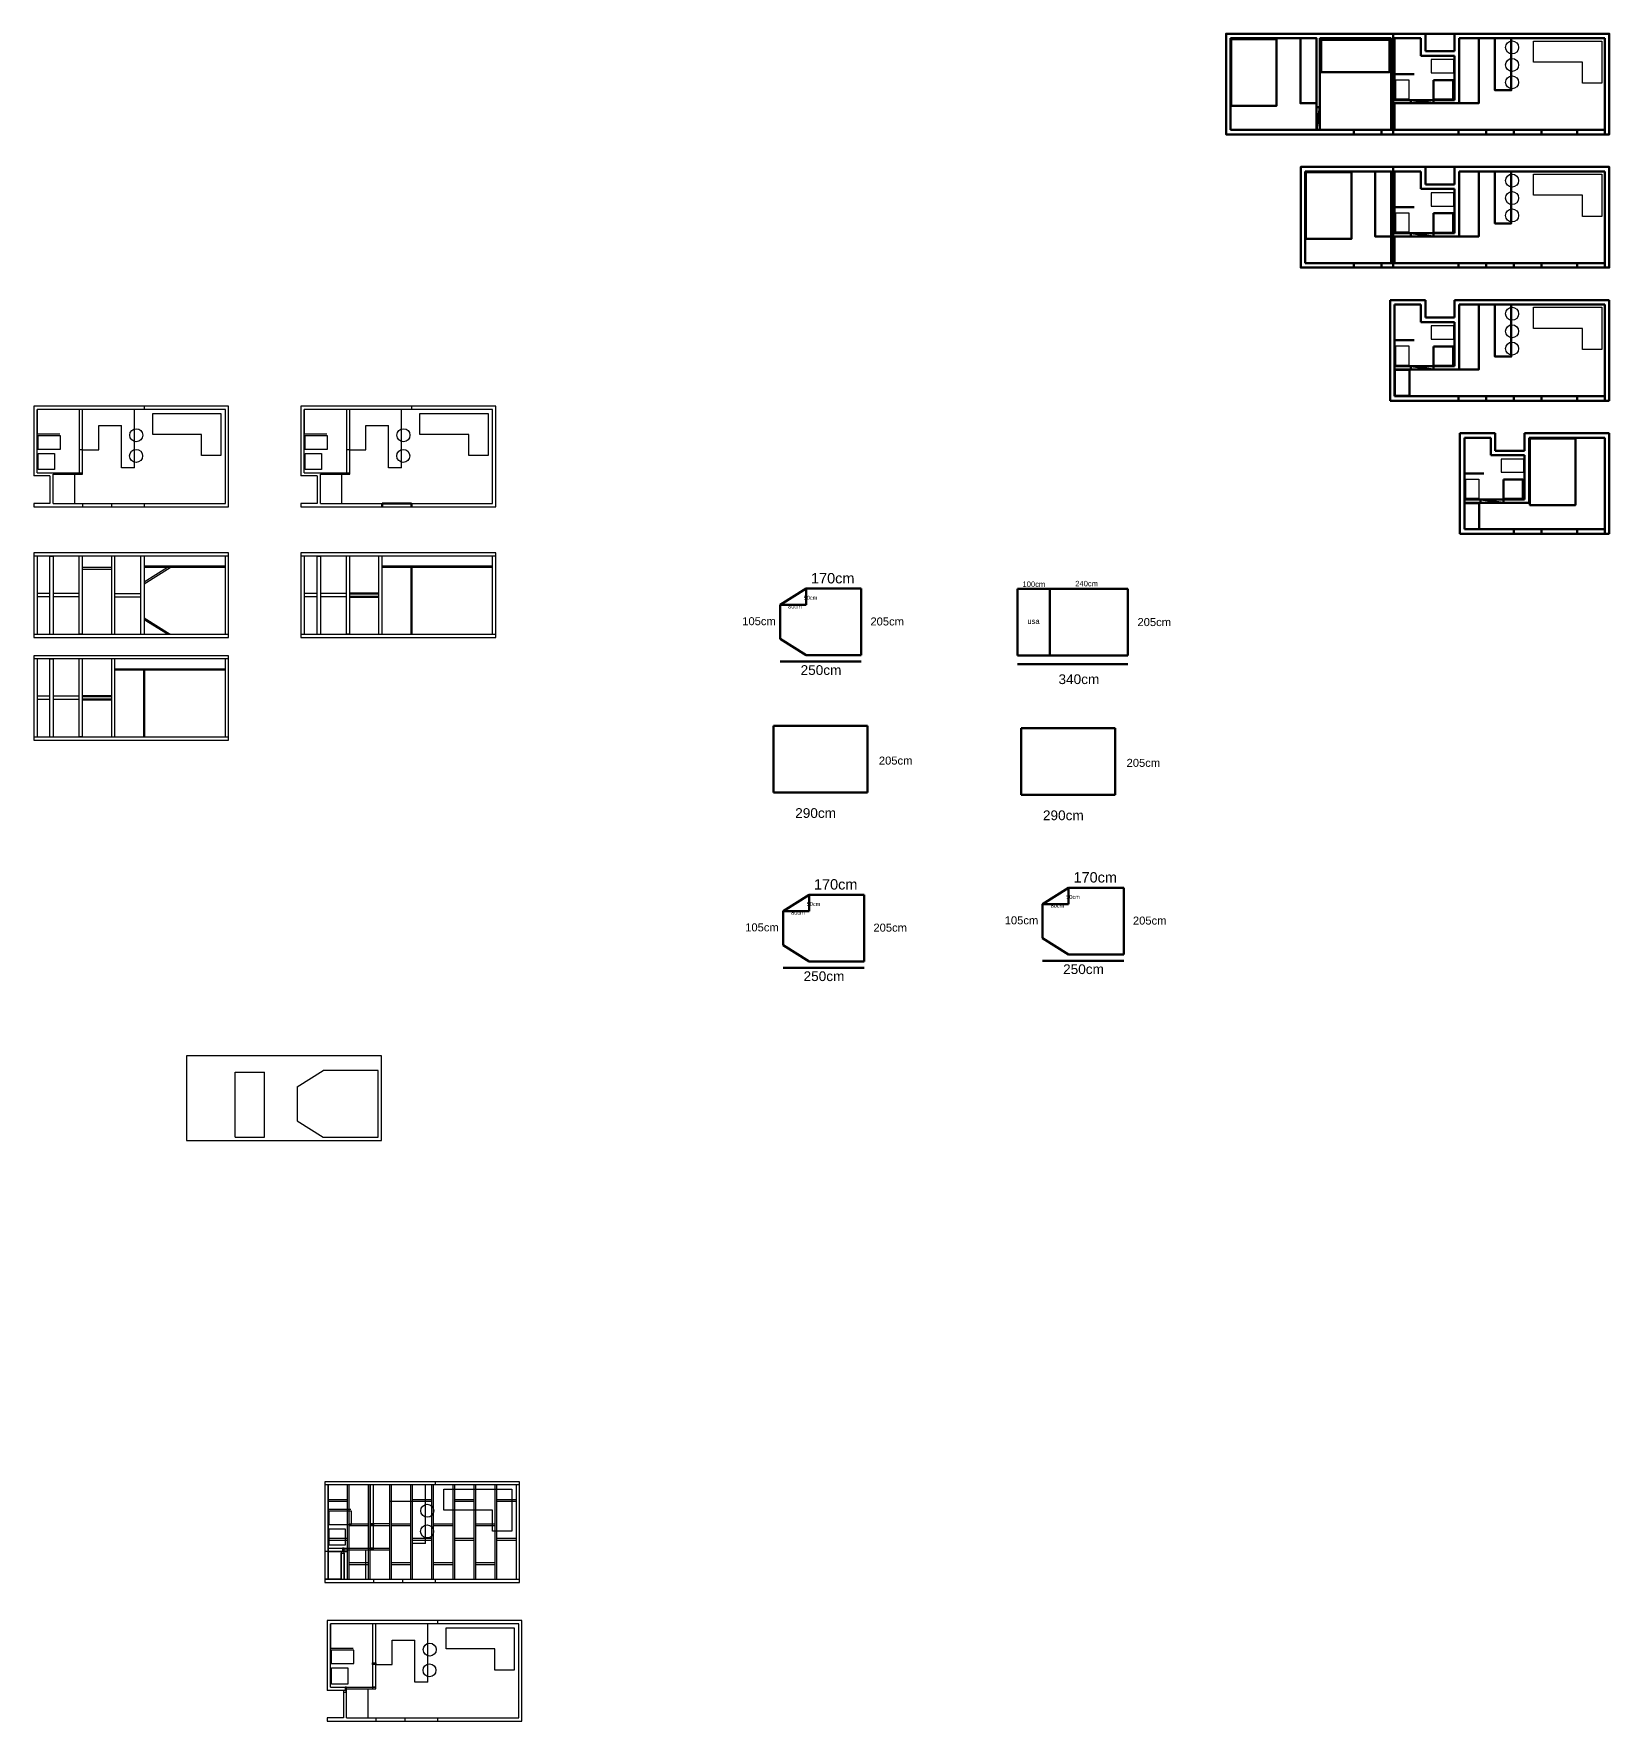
# Model space of a CAD drawing. Header units: millimetres. Extents: x -1275 to 19799, y 286 to 5483.
# Drawn here: x 4396 to 9247, y 286 to 5483 of the extents above; entities that cross this region are included whole.
import ezdxf

# ---------------------------------------------------------------- set-up
doc = ezdxf.new("R2010")
doc.units = ezdxf.units.MM
doc.layers.get('0').update_dxf_attribs({"true_color": 0xc2ced6})
doc.styles.get("Standard").update_dxf_attribs({"font": 'arial.ttf'})

msp = doc.modelspace()

# ---------------------------------------------------------------- linework, layer by layer
at = {"linetype": 'Continuous', "lineweight": 211}
for p, q in [((8067.1, 5482.7), (8297.1, 5482.7)), ((8067.1, 5482.7), (8067.1, 5172.7)), ((8346.1, 5468.7), (8081.1, 5468.7)), ((8081.1, 5468.7), (8081.1, 5186.7)), ((8297.1, 5482.7), (8681.1, 5482.7)), ((8346.1, 5468.7), (8346.1, 5256.7)), ((8356.1, 5468.7), (8576.1, 5468.7)), ((8356.1, 5468.7), (8356.1, 5256.7)), ((8576.1, 5268.7), (8576.1, 5468.7)), ((8576.1, 5268.7), (8576.1, 5468.7)), ((8586.1, 5468.7), (8667.1, 5468.7)), ((8586.1, 5468.7), (8586.1, 5278.7)), ((8586.1, 5468.7), (8586.1, 5358.7)), ((8667.1, 5468.7), (8667.1, 5414.7)), ((8681.1, 5482.7), (8681.1, 5428.7)), ((8771.1, 5428.7), (8771.1, 5482.7)), ((8771.1, 5482.7), (9247.1, 5482.7)), ((8785.1, 5268.7), (8785.1, 5468.7)), ((8785.1, 5468.7), (9233.1, 5468.7)), ((9233.1, 5468.7), (9233.1, 5186.7)), ((9247.1, 5482.7), (9247.1, 5172.7)), ((8667.1, 5414.7), (8771.1, 5414.7)), ((8681.1, 5428.7), (8771.1, 5428.7)), ((8771.1, 5278.7), (8771.1, 5414.7)), ((8586.1, 5358.7), (8646.1, 5358.7)), ((8356.1, 5256.7), (8346.1, 5256.7)), ((8346.1, 5256.7), (8346.1, 5186.7)), ((8356.1, 5256.7), (8346.1, 5186.7)), ((8356.1, 5256.7), (8356.1, 5186.7)), ((8576.1, 5268.7), (8785.1, 5268.7)), ((8576.1, 5268.7), (8576.1, 5186.7)), ((8576.1, 5268.7), (8586.1, 5268.7)), ((8586.1, 5268.7), (8576.1, 5186.7)), ((8586.1, 5278.7), (8771.1, 5278.7)), ((8586.1, 5268.7), (8586.1, 5186.7)), ((8636.1, 5278.7), (8636.1, 5268.7)), ((8636.1, 5278.7), (8706.1, 5268.7)), ((8706.1, 5268.7), (8706.1, 5278.7)), ((8067.1, 5172.7), (9247.1, 5172.7)), ((8081.1, 5186.7), (9233.1, 5186.7)), ((8461.1, 5186.7), (8461.1, 5172.7)), ((8546.1, 5186.7), (8546.1, 5172.7)), ((8868.1, 5186.7), (8783.1, 5186.7)), ((8783.1, 5186.7), (8783.1, 5172.7)), ((8953.1, 5186.7), (8868.1, 5186.7)), ((8868.1, 5186.7), (8868.1, 5172.7)), ((9038.1, 5186.7), (8953.1, 5186.7)), ((8953.1, 5186.7), (8953.1, 5172.7)), ((9148.1, 5186.7), (9038.1, 5186.7)), ((9038.1, 5186.7), (9038.1, 5172.7)), ((9233.1, 5186.7), (9148.1, 5186.7)), ((9148.1, 5186.7), (9148.1, 5172.7)), ((9233.1, 5186.7), (9233.1, 5172.7)), ((8297.1, 5072.7), (8297.1, 4762.7)), ((8297.1, 5072.7), (8681.1, 5072.7)), ((8311.1, 5058.7), (8311.1, 4776.7)), ((8311.1, 5058.7), (8576.1, 5058.7)), ((8576.1, 4858.7), (8576.1, 5058.7)), ((8576.1, 4858.7), (8576.1, 5058.7)), ((8586.1, 5058.7), (8667.1, 5058.7)), ((8586.1, 5058.7), (8586.1, 4868.7)), ((8586.1, 5058.7), (8586.1, 4948.7)), ((8667.1, 5058.7), (8667.1, 5004.7)), ((8681.1, 5072.7), (8681.1, 5018.7)), ((8771.1, 5018.7), (8771.1, 5072.7)), ((8771.1, 5072.7), (9247.1, 5072.7)), ((8785.1, 4858.7), (8785.1, 5058.7)), ((8785.1, 5058.7), (9233.1, 5058.7)), ((9233.1, 5058.7), (9233.1, 4776.7)), ((9247.1, 5072.7), (9247.1, 4762.7)), ((8667.1, 5004.7), (8771.1, 5004.7)), ((8681.1, 5018.7), (8771.1, 5018.7)), ((8771.1, 4868.7), (8771.1, 5004.7)), ((8586.1, 4948.7), (8646.1, 4948.7)), ((8576.1, 4858.7), (8785.1, 4858.7)), ((8576.1, 4858.7), (8576.1, 4776.7)), ((8576.1, 4858.7), (8586.1, 4858.7)), ((8586.1, 4858.7), (8576.1, 4776.7)), ((8586.1, 4868.7), (8771.1, 4868.7)), ((8586.1, 4858.7), (8586.1, 4776.7)), ((8636.1, 4858.7), (8636.1, 4868.7)), ((8636.1, 4868.7), (8706.1, 4858.7)), ((8706.1, 4868.7), (8706.1, 4858.7)), ((8297.1, 4762.7), (9247.1, 4762.7)), ((8311.1, 4776.7), (9233.1, 4776.7)), ((8461.1, 4776.7), (8461.1, 4762.7)), ((8546.1, 4776.7), (8546.1, 4762.7)), ((8868.1, 4776.7), (8783.1, 4776.7)), ((8783.1, 4776.7), (8783.1, 4762.7)), ((8953.1, 4776.7), (8868.1, 4776.7)), ((8868.1, 4776.7), (8868.1, 4762.7)), ((9038.1, 4776.7), (8953.1, 4776.7)), ((8953.1, 4776.7), (8953.1, 4762.7)), ((9148.1, 4776.7), (9038.1, 4776.7)), ((9038.1, 4776.7), (9038.1, 4762.7)), ((9233.1, 4776.7), (9148.1, 4776.7)), ((9148.1, 4776.7), (9148.1, 4762.7)), ((9233.1, 4776.7), (9233.1, 4762.7)), ((8681.1, 4662.7), (8572.1, 4662.7)), ((8572.1, 4662.7), (8572.1, 4352.7)), ((8586.1, 4648.7), (8667.1, 4648.7)), ((8586.1, 4648.7), (8586.1, 4366.7)), ((8586.1, 4648.7), (8586.1, 4538.7)), ((8667.1, 4648.7), (8667.1, 4594.7)), ((8681.1, 4662.7), (8681.1, 4608.7)), ((8771.1, 4608.7), (8771.1, 4662.7)), ((8771.1, 4662.7), (9247.1, 4662.7)), ((8785.1, 4448.7), (8785.1, 4648.7)), ((8785.1, 4648.7), (9233.1, 4648.7)), ((9233.1, 4648.7), (9233.1, 4366.7)), ((9247.1, 4662.7), (9247.1, 4352.7)), ((8667.1, 4594.7), (8771.1, 4594.7)), ((8681.1, 4608.7), (8771.1, 4608.7)), ((8771.1, 4458.7), (8771.1, 4594.7)), ((8586.1, 4538.7), (8646.1, 4538.7)), ((8586.1, 4458.7), (8771.1, 4458.7)), ((8586.1, 4448.7), (8785.1, 4448.7)), ((8636.1, 4448.7), (8636.1, 4458.7)), ((8636.1, 4458.7), (8706.1, 4448.7)), ((8701.1, 4448.7), (8706.1, 4448.7)), ((8706.1, 4448.7), (8706.1, 4458.7)), ((8586.1, 4366.7), (9233.1, 4366.7)), ((8868.1, 4366.7), (8783.1, 4366.7)), ((8783.1, 4366.7), (8783.1, 4352.7)), ((8953.1, 4366.7), (8868.1, 4366.7)), ((8868.1, 4366.7), (8868.1, 4352.7)), ((9038.1, 4366.7), (8953.1, 4366.7)), ((8953.1, 4366.7), (8953.1, 4352.7)), ((9148.1, 4366.7), (9038.1, 4366.7)), ((9038.1, 4366.7), (9038.1, 4352.7)), ((9233.1, 4366.7), (9148.1, 4366.7)), ((9148.1, 4366.7), (9148.1, 4352.7)), ((9233.1, 4366.7), (9233.1, 4352.7)), ((8572.1, 4352.7), (9247.1, 4352.7)), ((8896.1, 4252.7), (8787.1, 4252.7)), ((8787.1, 4252.7), (8787.1, 3942.7)), ((8801.1, 4238.7), (8882.1, 4238.7)), ((8801.1, 4238.7), (8801.1, 3956.7)), ((8801.1, 4238.7), (8801.1, 4128.7)), ((8882.1, 4238.7), (8882.1, 4184.7)), ((8896.1, 4252.7), (8896.1, 4198.7)), ((8986.1, 4198.7), (8986.1, 4252.7)), ((8986.1, 4252.7), (9247.1, 4252.7)), ((9000.1, 4038.7), (9000.1, 4238.7)), ((9000.1, 4238.7), (9233.1, 4238.7)), ((9000.1, 4238.7), (9233.1, 4238.7)), ((9233.1, 4238.7), (9233.1, 3956.7)), ((9247.1, 4252.7), (9247.1, 3942.7)), ((8882.1, 4184.7), (8986.1, 4184.7)), ((8896.1, 4198.7), (8986.1, 4198.7)), ((8986.1, 4048.7), (8986.1, 4184.7)), ((8801.1, 4128.7), (8861.1, 4128.7)), ((5468.6, 4036.1), (5468.6, 4026.1)), ((5468.6, 4036.1), (5558.6, 4036.1)), ((5558.6, 4036.1), (5558.6, 4026.1)), ((8801.1, 4048.7), (8986.1, 4048.7)), ((8801.1, 4038.7), (9000.1, 4038.7)), ((8851.1, 4038.7), (8851.1, 4048.7)), ((8851.1, 4048.7), (8921.1, 4038.7)), ((8916.1, 4038.7), (8921.1, 4038.7)), ((8921.1, 4038.7), (8921.1, 4048.7)), ((8801.1, 3956.7), (9233.1, 3956.7)), ((9038.1, 3956.7), (8953.1, 3956.7)), ((8953.1, 3956.7), (8953.1, 3942.7)), ((9148.1, 3956.7), (9038.1, 3956.7)), ((9038.1, 3956.7), (9038.1, 3942.7)), ((9233.1, 3956.7), (9148.1, 3956.7)), ((9148.1, 3956.7), (9148.1, 3942.7)), ((9233.1, 3956.7), (9233.1, 3942.7)), ((8787.1, 3942.7), (9247.1, 3942.7)), ((5558.6, 3839), (5558.6, 3634)), ((5368.6, 3759), (5458.6, 3759)), ((5368.6, 3749), (5458.6, 3749)), ((6693.9, 3724), (6773.9, 3774)), ((6773.9, 3774), (6943.9, 3774)), ((6943.9, 3774), (6943.9, 3569)), ((7424.7, 3568.6), (7424.7, 3773.6)), ((7424.7, 3773.6), (7764.7, 3773.6)), ((7524.7, 3773.6), (7524.7, 3568.6)), ((7764.7, 3773.6), (7764.7, 3568.6)), ((6693.9, 3724), (6693.9, 3619)), ((6693.9, 3619), (6773.9, 3569)), ((6773.9, 3569), (6943.9, 3569)), ((7764.7, 3568.6), (7424.7, 3568.6)), ((4735.8, 3522.6), (4735.8, 3317.6)), ((4545.8, 3442.6), (4635.8, 3442.6)), ((4545.8, 3432.6), (4635.8, 3432.6)), ((6673.3, 3351.5), (6963.3, 3351.5)), ((6673.3, 3146.5), (6673.3, 3351.5)), ((6963.3, 3351.5), (6963.3, 3146.5)), ((7436, 3344.6), (7726, 3344.6)), ((7436, 3139.6), (7436, 3344.6)), ((7726, 3344.6), (7726, 3139.6)), ((6963.3, 3146.5), (6673.3, 3146.5)), ((7726, 3139.6), (7436, 3139.6)), ((6703.1, 2781.3), (6783.1, 2831.3)), ((6783.1, 2831.3), (6953.1, 2831.3)), ((6953.1, 2831.3), (6953.1, 2626.3)), ((7502.2, 2802.9), (7582.2, 2852.9)), ((7582.2, 2852.9), (7752.2, 2852.9)), ((7752.2, 2852.9), (7752.2, 2647.9)), ((6703.1, 2781.3), (6703.1, 2676.3)), ((7502.2, 2802.9), (7502.2, 2697.9)), ((6703.1, 2676.3), (6783.1, 2626.3)), ((7502.2, 2697.9), (7582.2, 2647.9)), ((6783.1, 2626.3), (6953.1, 2626.3)), ((7582.2, 2647.9), (7752.2, 2647.9))]:
    msp.add_line(p, q, dxfattribs=at)
for p, q in [((9014.3, 5460.3), (9224.3, 5460.3)), ((9014.3, 5395.3), (9014.3, 5460.3)), ((9224.3, 5460.3), (9224.3, 5330.3)), ((9164.3, 5395.3), (9014.3, 5395.3)), ((9164.3, 5330.3), (9164.3, 5395.3)), ((9224.3, 5330.3), (9164.3, 5330.3)), ((9014.3, 5050.3), (9224.3, 5050.3)), ((9014.3, 4985.3), (9014.3, 5050.3)), ((9224.3, 5050.3), (9224.3, 4920.3)), ((9164.3, 4985.3), (9014.3, 4985.3)), ((9164.3, 4920.3), (9164.3, 4985.3)), ((9224.3, 4920.3), (9164.3, 4920.3)), ((9014.3, 4640.3), (9224.3, 4640.3)), ((9014.3, 4575.3), (9014.3, 4640.3)), ((9224.3, 4640.3), (9224.3, 4510.3)), ((9164.3, 4575.3), (9014.3, 4575.3)), ((9164.3, 4510.3), (9164.3, 4575.3)), ((9224.3, 4510.3), (9164.3, 4510.3)), ((4995.8, 4336.1), (4395.8, 4336.1)), ((4395.8, 4336.1), (4395.8, 4121.1)), ((4985.8, 4326.1), (4405.8, 4326.1)), ((4405.8, 4131.1), (4405.8, 4326.1)), ((4405.8, 4326.1), (4405.8, 4251.1)), ((4535.8, 4326.1), (4535.8, 4131.1)), ((4545.8, 4126.1), (4545.8, 4326.1)), ((4705.8, 4146.1), (4705.8, 4326.1)), ((4735.8, 4336.1), (4735.8, 4326.1)), ((4762.2, 4313.6), (4972.2, 4313.6)), ((4762.2, 4248.6), (4762.2, 4313.6)), ((4972.2, 4313.6), (4972.2, 4183.6)), ((4985.8, 4036.1), (4985.8, 4326.1)), ((4995.8, 4026.1), (4995.8, 4336.1)), ((5818.6, 4336.1), (5218.6, 4336.1)), ((5218.6, 4336.1), (5218.6, 4121.1)), ((5808.6, 4326.1), (5228.6, 4326.1)), ((5228.6, 4131.1), (5228.6, 4326.1)), ((5228.6, 4326.1), (5228.6, 4251.1)), ((5358.6, 4326.1), (5358.6, 4131.1)), ((5368.6, 4126.1), (5368.6, 4326.1)), ((5528.6, 4146.1), (5528.6, 4326.1)), ((5558.6, 4336.1), (5558.6, 4326.1)), ((5585, 4313.6), (5795, 4313.6)), ((5585, 4248.6), (5585, 4313.6)), ((5795, 4313.6), (5795, 4183.6)), ((5808.6, 4036.1), (5808.6, 4326.1)), ((5818.6, 4026.1), (5818.6, 4336.1)), ((4595.8, 4201.1), (4595.8, 4276.1)), ((4595.8, 4276.1), (4665.8, 4276.1)), ((4665.8, 4146.1), (4665.8, 4276.1)), ((5418.6, 4201.1), (5418.6, 4276.1)), ((5418.6, 4276.1), (5488.6, 4276.1)), ((5488.6, 4146.1), (5488.6, 4276.1)), ((4405.8, 4251.1), (4475.8, 4251.1)), ((4912.2, 4248.6), (4762.2, 4248.6)), ((4912.2, 4183.6), (4912.2, 4248.6)), ((5228.6, 4251.1), (5298.6, 4251.1)), ((5735, 4248.6), (5585, 4248.6)), ((5735, 4183.6), (5735, 4248.6)), ((4545.8, 4201.1), (4535.8, 4201.1)), ((4545.8, 4201.1), (4595.8, 4201.1)), ((4972.2, 4183.6), (4912.2, 4183.6)), ((5368.6, 4201.1), (5358.6, 4201.1)), ((5368.6, 4201.1), (5418.6, 4201.1)), ((5795, 4183.6), (5735, 4183.6)), ((4445.8, 4121.1), (4395.8, 4121.1)), ((4405.8, 4131.1), (4535.8, 4131.1)), ((4445.8, 4121.1), (4445.8, 4036.1)), ((4455.8, 4036.1), (4455.8, 4126.1)), ((4455.8, 4126.1), (4545.8, 4126.1)), ((4520.8, 4126.1), (4520.8, 4036.1)), ((4535.8, 4131.1), (4545.8, 4131.1)), ((4705.8, 4146.1), (4665.8, 4146.1)), ((5268.6, 4121.1), (5218.6, 4121.1)), ((5228.6, 4131.1), (5358.6, 4131.1)), ((5268.6, 4121.1), (5268.6, 4036.1)), ((5278.6, 4036.1), (5278.6, 4126.1)), ((5278.6, 4126.1), (5368.6, 4126.1)), ((5343.6, 4126.1), (5343.6, 4036.1)), ((5358.6, 4131.1), (5368.6, 4131.1)), ((5528.6, 4146.1), (5488.6, 4146.1)), ((4445.8, 4036.1), (4395.8, 4036.1)), ((4395.8, 4036.1), (4395.8, 4026.1)), ((4395.8, 4026.1), (4995.8, 4026.1)), ((4455.8, 4036.1), (4985.8, 4036.1)), ((4545.8, 4036.1), (4545.8, 4026.1)), ((4545.8, 4026.1), (4635.8, 4026.1)), ((4635.8, 4026.1), (4635.8, 4036.1)), ((4735.8, 4036.1), (4735.8, 4026.1)), ((5268.6, 4036.1), (5218.6, 4036.1)), ((5218.6, 4036.1), (5218.6, 4026.1)), ((5218.6, 4026.1), (5818.6, 4026.1)), ((5278.6, 4036.1), (5808.6, 4036.1)), ((4995.8, 3884), (4395.8, 3884)), ((4395.8, 3884), (4395.8, 3624)), ((4995.8, 3874), (4395.8, 3874)), ((4405.8, 3874), (4405.8, 3634)), ((4445.8, 3634), (4445.8, 3874)), ((4445.8, 3874), (4455.8, 3874)), ((4455.8, 3874), (4455.8, 3634)), ((4535.8, 3634), (4535.8, 3874)), ((4545.8, 3634), (4545.8, 3874)), ((4635.8, 3634), (4635.8, 3874)), ((4645.8, 3634), (4645.8, 3874)), ((4725.8, 3634), (4725.8, 3874)), ((4735.8, 3874), (4735.8, 3634)), ((4985.8, 3634), (4985.8, 3874)), ((4995.8, 3624), (4995.8, 3884)), ((5818.6, 3884), (5218.6, 3884)), ((5218.6, 3884), (5218.6, 3624)), ((5818.6, 3874), (5218.6, 3874)), ((5228.6, 3874), (5228.6, 3634)), ((5268.6, 3634), (5268.6, 3874)), ((5268.6, 3874), (5278.6, 3874)), ((5278.6, 3874), (5278.6, 3634)), ((5358.6, 3634), (5358.6, 3874)), ((5368.6, 3634), (5368.6, 3874)), ((5458.6, 3634), (5458.6, 3874)), ((5468.6, 3634), (5468.6, 3874)), ((5808.6, 3634), (5808.6, 3874)), ((5818.6, 3624), (5818.6, 3884)), ((4635.8, 3839), (4545.8, 3839)), ((4545.8, 3834), (4635.8, 3834)), ((4635.8, 3834), (4635.8, 3839)), ((4735.8, 3844), (4985.8, 3844)), ((4985.8, 3839), (4735.8, 3839)), ((4735.8, 3789), (4815.8, 3839)), ((4807.8, 3839), (4735.8, 3794.3)), ((5468.6, 3844), (5808.6, 3844)), ((5808.6, 3839), (5468.6, 3839)), ((4445.8, 3759), (4405.8, 3759)), ((4445.8, 3749), (4405.8, 3749)), ((4535.8, 3759), (4455.8, 3759)), ((4535.8, 3749), (4455.8, 3749)), ((4645.8, 3759), (4725.8, 3759)), ((4645.8, 3749), (4725.8, 3749)), ((5268.6, 3759), (5228.6, 3759)), ((5268.6, 3749), (5228.6, 3749)), ((5358.6, 3759), (5278.6, 3759)), ((5358.6, 3749), (5278.6, 3749)), ((4735.8, 3684), (4815.8, 3634)), ((4807.8, 3634), (4735.8, 3678.3)), ((4395.8, 3634), (4995.8, 3634)), ((4395.8, 3634), (4545.8, 3634)), ((4395.8, 3624), (4995.8, 3624)), ((4405.8, 3634), (4465.8, 3634)), ((4545.8, 3634), (4535.8, 3634)), ((4545.8, 3634), (4635.8, 3634)), ((4635.8, 3634), (4645.8, 3634)), ((4815.8, 3634), (4807.8, 3634)), ((5218.6, 3634), (5818.6, 3634)), ((5218.6, 3634), (5368.6, 3634)), ((5218.6, 3624), (5818.6, 3624)), ((5228.6, 3634), (5288.6, 3634)), ((5368.6, 3634), (5358.6, 3634)), ((5368.6, 3634), (5458.6, 3634)), ((5458.6, 3634), (5468.6, 3634)), ((4995.8, 3567.6), (4395.8, 3567.6)), ((4395.8, 3567.6), (4395.8, 3307.6)), ((4995.8, 3557.6), (4395.8, 3557.6)), ((4405.8, 3557.6), (4405.8, 3317.6)), ((4445.8, 3317.6), (4445.8, 3557.6)), ((4445.8, 3557.6), (4455.8, 3557.6)), ((4455.8, 3557.6), (4455.8, 3317.6)), ((4535.8, 3317.6), (4535.8, 3557.6)), ((4545.8, 3317.6), (4545.8, 3557.6)), ((4635.8, 3317.6), (4635.8, 3557.6)), ((4645.8, 3317.6), (4645.8, 3557.6)), ((4985.8, 3317.6), (4985.8, 3557.6)), ((4995.8, 3307.6), (4995.8, 3567.6)), ((4645.8, 3527.6), (4985.8, 3527.6)), ((4985.8, 3522.6), (4645.8, 3522.6)), ((4445.8, 3442.6), (4405.8, 3442.6)), ((4445.8, 3432.6), (4405.8, 3432.6)), ((4535.8, 3442.6), (4455.8, 3442.6)), ((4535.8, 3432.6), (4455.8, 3432.6)), ((4395.8, 3317.6), (4995.8, 3317.6)), ((4395.8, 3317.6), (4545.8, 3317.6)), ((4395.8, 3307.6), (4995.8, 3307.6)), ((4405.8, 3317.6), (4465.8, 3317.6)), ((4545.8, 3317.6), (4535.8, 3317.6)), ((4545.8, 3317.6), (4635.8, 3317.6)), ((4635.8, 3317.6), (4645.8, 3317.6)), ((5466.5, 2335), (4866.5, 2335)), ((4866.5, 2335), (4866.5, 2075)), ((5206.5, 2240), (5286.5, 2290)), ((5456.5, 2290), (5286.5, 2290)), ((5456.5, 2085), (5456.5, 2290)), ((5466.5, 2075), (5466.5, 2335)), ((5016.5, 2085), (5016.5, 2285)), ((5016.5, 2285), (5106.5, 2285)), ((5106.5, 2085), (5106.5, 2285)), ((5206.5, 2240), (5206.5, 2135)), ((5206.5, 2135), (5286.5, 2085)), ((5016.5, 2085), (5106.5, 2085)), ((5286.5, 2085), (5456.5, 2085)), ((4866.5, 2075), (5466.5, 2075)), ((5891.9, 1024.1), (5291.9, 1024.1)), ((5291.9, 1024.1), (5291.9, 809.1)), ((5881.9, 1014.1), (5301.9, 1014.1)), ((5301.9, 819.1), (5301.9, 1014.1)), ((5301.9, 1014.1), (5301.9, 939.1)), ((5431.9, 1014.1), (5431.9, 819.1)), ((5441.9, 814.1), (5441.9, 1014.1)), ((5601.9, 834.1), (5601.9, 1014.1)), ((5631.9, 1024.1), (5631.9, 1014.1)), ((5658.2, 1001.6), (5868.2, 1001.6)), ((5658.2, 936.6), (5658.2, 1001.6)), ((5868.2, 1001.6), (5868.2, 871.6)), ((5881.9, 724.1), (5881.9, 1014.1)), ((5891.9, 714.1), (5891.9, 1024.1)), ((5301.9, 939.1), (5371.9, 939.1)), ((5491.9, 889.1), (5491.9, 964.1)), ((5491.9, 964.1), (5561.9, 964.1)), ((5561.9, 834.1), (5561.9, 964.1)), ((5808.2, 936.6), (5658.2, 936.6)), ((5808.2, 871.6), (5808.2, 936.6)), ((5441.9, 889.1), (5431.9, 889.1)), ((5441.9, 889.1), (5491.9, 889.1)), ((5601.9, 834.1), (5561.9, 834.1)), ((5868.2, 871.6), (5808.2, 871.6)), ((5341.9, 809.1), (5291.9, 809.1)), ((5301.9, 819.1), (5431.9, 819.1)), ((5341.9, 809.1), (5341.9, 724.1)), ((5351.9, 724.1), (5351.9, 814.1)), ((5351.9, 814.1), (5441.9, 814.1)), ((5416.9, 814.1), (5416.9, 724.1)), ((5431.9, 819.1), (5441.9, 819.1)), ((5341.9, 724.1), (5291.9, 724.1)), ((5291.9, 724.1), (5291.9, 714.1)), ((5291.9, 714.1), (5891.9, 714.1)), ((5351.9, 724.1), (5881.9, 724.1)), ((5416.9, 724.1), (5441.9, 724.1)), ((5441.9, 724.1), (5441.9, 714.1)), ((5441.9, 714.1), (5531.9, 714.1)), ((5531.9, 714.1), (5531.9, 724.1)), ((5631.9, 724.1), (5631.9, 714.1)), ((5899.2, 596.5), (5299.2, 596.5)), ((5299.2, 596.5), (5299.2, 381.5)), ((5889.2, 586.5), (5309.2, 586.5)), ((5309.2, 391.5), (5309.2, 586.5)), ((5309.2, 586.5), (5309.2, 511.5)), ((5439.2, 586.5), (5439.2, 391.5)), ((5449.2, 386.5), (5449.2, 586.5)), ((5609.2, 406.5), (5609.2, 586.5)), ((5639.2, 596.5), (5639.2, 586.5)), ((5665.6, 574), (5875.6, 574)), ((5665.6, 509), (5665.6, 574)), ((5875.6, 574), (5875.6, 444)), ((5889.2, 296.5), (5889.2, 586.5)), ((5899.2, 286.5), (5899.2, 596.5)), ((5499.2, 461.5), (5499.2, 536.5)), ((5499.2, 536.5), (5569.2, 536.5)), ((5569.2, 406.5), (5569.2, 536.5)), ((5309.2, 511.5), (5379.2, 511.5)), ((5815.6, 509), (5665.6, 509)), ((5815.6, 444), (5815.6, 509)), ((5449.2, 461.5), (5439.2, 461.5)), ((5449.2, 461.5), (5499.2, 461.5)), ((5875.6, 444), (5815.6, 444)), ((5349.2, 381.5), (5299.2, 381.5)), ((5309.2, 391.5), (5439.2, 391.5)), ((5349.2, 381.5), (5349.2, 296.5)), ((5359.2, 296.5), (5359.2, 386.5)), ((5359.2, 386.5), (5449.2, 386.5)), ((5424.2, 386.5), (5424.2, 296.5)), ((5439.2, 391.5), (5449.2, 391.5)), ((5609.2, 406.5), (5569.2, 406.5)), ((5349.2, 296.5), (5299.2, 296.5)), ((5299.2, 296.5), (5299.2, 286.5)), ((5299.2, 286.5), (5899.2, 286.5)), ((5359.2, 296.5), (5889.2, 296.5)), ((5424.2, 296.5), (5449.2, 296.5)), ((5449.2, 296.5), (5449.2, 286.5)), ((5449.2, 286.5), (5539.2, 286.5)), ((5539.2, 286.5), (5539.2, 296.5)), ((5639.2, 296.5), (5639.2, 286.5))]:
    msp.add_line(p, q)
at = {"color": 1, "linetype": 'Continuous', "lineweight": 211}
for p, q in [((6773.9, 3774), (6773.9, 3724)), ((6773.9, 3724), (6693.9, 3724)), ((6943.9, 3549.2), (6693.9, 3549.2)), ((7764.7, 3541.5), (7424.7, 3541.5)), ((6783.1, 2831.3), (6783.1, 2781.3)), ((7582.2, 2852.9), (7582.2, 2802.9)), ((6783.1, 2781.3), (6703.1, 2781.3)), ((7582.2, 2802.9), (7502.2, 2802.9)), ((6953.1, 2606.4), (6703.1, 2606.4)), ((7752.2, 2628.1), (7502.2, 2628.1))]:
    msp.add_line(p, q, dxfattribs=at)
at = {"color": 3}
for p, q in [((5891.9, 1024.1), (5291.9, 1024.1)), ((5291.9, 1024.1), (5291.9, 714.1)), ((5891.9, 1014.1), (5291.9, 1014.1)), ((5301.9, 1014.1), (5301.9, 724.1)), ((5361.9, 724.1), (5361.9, 1014.1)), ((5366.9, 724.1), (5366.9, 1014.1)), ((5426.9, 724.1), (5426.9, 1014.1)), ((5431.9, 724.1), (5431.9, 1014.1)), ((5491.9, 724.1), (5491.9, 1014.1)), ((5496.9, 724.1), (5496.9, 1014.1)), ((5556.9, 724.1), (5556.9, 1014.1)), ((5561.9, 724.1), (5561.9, 1014.1)), ((5621.9, 724.1), (5621.9, 1014.1)), ((5626.9, 724.1), (5626.9, 1014.1)), ((5686.9, 724.1), (5686.9, 1014.1)), ((5691.9, 724.1), (5691.9, 1014.1)), ((5751.9, 724.1), (5751.9, 1014.1)), ((5756.9, 724.1), (5756.9, 1014.1)), ((5816.9, 724.1), (5816.9, 1014.1)), ((5821.9, 724.1), (5821.9, 1014.1)), ((5881.9, 724.1), (5881.9, 1014.1)), ((5891.9, 714.1), (5891.9, 1024.1)), ((5301.9, 964.1), (5301.9, 969.1)), ((5301.9, 969.1), (5361.9, 969.1)), ((5301.9, 844.1), (5301.9, 964.1)), ((5301.9, 964.1), (5361.9, 964.1)), ((5561.9, 969.1), (5621.9, 969.1)), ((5561.9, 964.1), (5621.9, 964.1)), ((5691.9, 969.1), (5751.9, 969.1)), ((5691.9, 964.1), (5751.9, 964.1)), ((5821.9, 969.1), (5881.9, 969.1)), ((5821.9, 964.1), (5881.9, 964.1)), ((5366.9, 894.1), (5426.9, 894.1)), ((5366.9, 889.1), (5426.9, 889.1)), ((5491.9, 894.1), (5431.9, 894.1)), ((5431.9, 889.1), (5491.9, 889.1)), ((5496.9, 894.1), (5556.9, 894.1)), ((5496.9, 889.1), (5556.9, 889.1)), ((5626.9, 894.1), (5686.9, 894.1)), ((5626.9, 889.1), (5686.9, 889.1)), ((5756.9, 894.1), (5816.9, 894.1)), ((5756.9, 889.1), (5816.9, 889.1)), ((5361.9, 849.1), (5301.9, 849.1)), ((5301.9, 724.1), (5301.9, 844.1)), ((5301.9, 844.1), (5361.9, 844.1)), ((5361.9, 844.1), (5361.9, 849.1)), ((5621.9, 849.1), (5561.9, 849.1)), ((5561.9, 844.1), (5621.9, 844.1)), ((5751.9, 849.1), (5691.9, 849.1)), ((5691.9, 844.1), (5751.9, 844.1)), ((5881.9, 849.1), (5821.9, 849.1)), ((5821.9, 844.1), (5881.9, 844.1)), ((5301.9, 819.1), (5361.9, 819.1)), ((5301.9, 809.1), (5361.9, 809.1)), ((5341.9, 724.1), (5341.9, 804.1)), ((5351.9, 804.1), (5351.9, 724.1)), ((5431.9, 819.1), (5491.9, 819.1)), ((5431.9, 814.1), (5431.9, 819.1)), ((5431.9, 814.1), (5491.9, 814.1)), ((5426.9, 774.1), (5366.9, 774.1)), ((5366.9, 769.1), (5426.9, 769.1)), ((5556.9, 774.1), (5496.9, 774.1)), ((5496.9, 769.1), (5556.9, 769.1)), ((5686.9, 774.1), (5626.9, 774.1)), ((5626.9, 769.1), (5686.9, 769.1)), ((5816.9, 774.1), (5756.9, 774.1)), ((5756.9, 769.1), (5816.9, 769.1)), ((5291.9, 724.1), (5891.9, 724.1)), ((5291.9, 714.1), (5891.9, 714.1)), ((5426.9, 724.1), (5431.9, 724.1))]:
    msp.add_line(p, q, dxfattribs=at)
at = {"color": 1}
for p, q in [((5431.9, 889.1), (5431.9, 894.1)), ((5431.9, 894.1), (5441.9, 894.1)), ((5431.9, 894.1), (5431.9, 889.1)), ((5431.9, 894.1), (5441.9, 894.1)), ((5431.9, 889.1), (5431.9, 894.1)), ((5441.9, 889.1), (5431.9, 889.1)), ((5441.9, 889.1), (5431.9, 889.1)), ((5441.9, 894.1), (5441.9, 889.1)), ((5441.9, 894.1), (5441.9, 889.1)), ((5351.9, 809.1), (5341.9, 809.1)), ((5341.9, 809.1), (5341.9, 804.1)), ((5351.9, 809.1), (5341.9, 809.1)), ((5341.9, 804.1), (5351.9, 804.1)), ((5351.9, 819.1), (5346.9, 819.1)), ((5346.9, 819.1), (5346.9, 809.1)), ((5346.9, 819.1), (5351.9, 819.1)), ((5346.9, 809.1), (5351.9, 809.1)), ((5346.9, 809.1), (5351.9, 809.1)), ((5351.9, 809.1), (5351.9, 819.1)), ((5351.9, 804.1), (5351.9, 809.1)), ((5431.9, 819.1), (5431.9, 814.1)), ((5441.9, 819.1), (5431.9, 819.1)), ((5431.9, 814.1), (5431.9, 819.1)), ((5431.9, 819.1), (5441.9, 819.1)), ((5431.9, 814.1), (5441.9, 814.1)), ((5441.9, 814.1), (5431.9, 814.1)), ((5441.9, 814.1), (5441.9, 819.1)), ((5439.2, 461.5), (5439.2, 466.5)), ((5439.2, 466.5), (5449.2, 466.5)), ((5449.2, 461.5), (5439.2, 461.5)), ((5449.2, 466.5), (5449.2, 461.5)), ((5359.2, 381.5), (5349.2, 381.5)), ((5349.2, 381.5), (5349.2, 376.5)), ((5349.2, 376.5), (5359.2, 376.5)), ((5359.2, 391.5), (5354.2, 391.5)), ((5354.2, 391.5), (5354.2, 381.5)), ((5354.2, 381.5), (5359.2, 381.5)), ((5359.2, 381.5), (5359.2, 391.5)), ((5359.2, 376.5), (5359.2, 381.5)), ((5439.2, 391.5), (5439.2, 386.5)), ((5449.2, 391.5), (5439.2, 391.5)), ((5439.2, 386.5), (5449.2, 386.5)), ((5449.2, 386.5), (5449.2, 391.5))]:
    msp.add_line(p, q, dxfattribs=at)
at = {"linetype": 'Continuous', "lineweight": 211}
for points in [[(8582.1, 5172.7), (8067.1, 5172.7), (8067.1, 5482.7), (8582.1, 5482.7)], [(8083, 5466.2), (8223, 5466.2), (8223, 5261.2), (8083, 5261.2)], [(8296.1, 5468.7), (8346.1, 5468.7), (8346.1, 5268.7), (8296.1, 5268.7)], [(8360.1, 5364.4), (8360.1, 5464.4), (8570.1, 5464.4), (8570.1, 5364.4)], [(8582.1, 5482.7), (9247.1, 5482.7), (9247.1, 5172.7), (8582.1, 5172.7)], [(8582.1, 5482.7), (9247.1, 5482.7), (9247.1, 5172.7), (8582.1, 5172.7)], [(8785.1, 5468.7), (8845.1, 5468.7), (8845.1, 5268.7), (8785.1, 5268.7)], [(8895.1, 5468.7), (8945.1, 5468.7), (8945.1, 5308.7), (8895.1, 5308.7)], [(8706.2, 5340.1), (8766.2, 5340.1), (8766.2, 5280.1), (8706.2, 5280.1)], [(8582.1, 4762.7), (8297.1, 4762.7), (8297.1, 5072.7), (8582.1, 5072.7)], [(8313, 5056.2), (8453, 5056.2), (8453, 4851.2), (8313, 4851.2)], [(8526.1, 5058.7), (8576.1, 5058.7), (8576.1, 4858.7), (8526.1, 4858.7)], [(8582.1, 5072.7), (9247.1, 5072.7), (9247.1, 4762.7), (8582.1, 4762.7)], [(8582.1, 5072.7), (9247.1, 5072.7), (9247.1, 4762.7), (8582.1, 4762.7)], [(8785.1, 5058.7), (8845.1, 5058.7), (8845.1, 4858.7), (8785.1, 4858.7)], [(8895.1, 5058.7), (8945.1, 5058.7), (8945.1, 4898.7), (8895.1, 4898.7)], [(8706.2, 4930.1), (8766.2, 4930.1), (8766.2, 4870.1), (8706.2, 4870.1)], [(8785.1, 4648.7), (8845.1, 4648.7), (8845.1, 4448.7), (8785.1, 4448.7)], [(8895.1, 4648.7), (8945.1, 4648.7), (8945.1, 4488.7), (8895.1, 4488.7)], [(8706.2, 4520.1), (8766.2, 4520.1), (8766.2, 4460.1), (8706.2, 4460.1)], [(8587.2, 4367.8), (8587.2, 4447.8), (8632.2, 4447.8), (8632.2, 4367.8)], [(9002.7, 4236.4), (9142.7, 4236.4), (9142.7, 4031.4), (9002.7, 4031.4)], [(8921.2, 4110.1), (8981.2, 4110.1), (8981.2, 4050.1), (8921.2, 4050.1)], [(8801.9, 3957.6), (8801.9, 4037.6), (8846.9, 4037.6), (8846.9, 3957.6)]]:
    msp.add_lwpolyline(points, close=True, dxfattribs=at)
for points in [[(8698.8, 5362.2), (8768.8, 5362.2), (8768.8, 5403.2), (8698.8, 5403.2)], [(8590.2, 5341.3), (8630.2, 5341.3), (8630.2, 5281.3), (8590.2, 5281.3)], [(8698.8, 4952.2), (8768.8, 4952.2), (8768.8, 4993.2), (8698.8, 4993.2)], [(8590.2, 4931.3), (8630.2, 4931.3), (8630.2, 4871.3), (8590.2, 4871.3)], [(8698.8, 4542.2), (8768.8, 4542.2), (8768.8, 4583.2), (8698.8, 4583.2)], [(8590.2, 4521.3), (8630.2, 4521.3), (8630.2, 4461.3), (8590.2, 4461.3)], [(4408.1, 4204), (4478.1, 4204), (4478.1, 4245), (4408.1, 4245)], [(5230.8, 4204), (5300.8, 4204), (5300.8, 4245), (5230.8, 4245)], [(4409.2, 4190.5), (4459.2, 4190.5), (4459.2, 4140.5), (4409.2, 4140.5)], [(5232, 4190.5), (5282, 4190.5), (5282, 4140.5), (5232, 4140.5)], [(8913.8, 4132.2), (8983.8, 4132.2), (8983.8, 4173.2), (8913.8, 4173.2)], [(8805.2, 4111.3), (8845.2, 4111.3), (8845.2, 4051.3), (8805.2, 4051.3)], [(5304.1, 892), (5374.1, 892), (5374.1, 933), (5304.1, 933)], [(5305.2, 878.5), (5355.2, 878.5), (5355.2, 828.5), (5305.2, 828.5)], [(5311.5, 464.4), (5381.5, 464.4), (5381.5, 505.4), (5311.5, 505.4)], [(5312.6, 450.9), (5362.6, 450.9), (5362.6, 400.9), (5312.6, 400.9)]]:
    msp.add_lwpolyline(points, close=True)
for centre in [(8948, 5440.5), (8948, 5386.6), (8948, 5333.1), (8948, 5030.5), (8948, 4976.6), (8948, 4923.1), (8948, 4620.5), (8948, 4566.6), (8948, 4513.1), (4711.5, 4246.6), (5534.3, 4246.6), (4711, 4182.9), (5533.7, 4182.9), (5607.6, 934.6), (5607, 870.9), (5615, 507), (5614.4, 443.3)]:
    msp.add_circle(centre, 20)

# ---------------------------------------------------------------- texts
at = {"color": 1, "linetype": 'Continuous', "lineweight": 211}
for s, height, p in [('170cm', 31.93, (6789.1, 3790.2)), ('100cm', 16.67, (7440.5, 3779.5)), ('240cm', 16.67, (7602.9, 3781.3)), ('50cm', 12.21, (6766.8, 3739.8)), ('80cm', 12.21, (6718.9, 3712.6)), ('105cm', 24.64, (6577.4, 3661.5)), ('205cm', 24.64, (6972.1, 3660.7)), ('usa', 16.67, (7455.3, 3665.4)), ('205cm', 24.64, (7794.4, 3658.8)), ('250cm', 29.97, (6757.1, 3508.4)), ('340cm', 29.97, (7551.2, 3480.2)), ('205cm', 24.64, (6998.1, 3232.3)), ('205cm', 24.64, (7760.9, 3225.3)), ('290cm', 29.97, (6740.5, 3068.1)), ('290cm', 29.97, (7503.3, 3061.1)), ('170cm', 31.93, (6798.2, 2847.5)), ('170cm', 31.93, (7597.4, 2869.1)), ('50cm', 12.21, (6776, 2797)), ('50cm', 12.21, (7575.1, 2818.7)), ('80cm', 12.21, (6728.1, 2769.9)), ('105cm', 24.64, (7385.6, 2740.4)), ('80cm', 12.21, (7527.2, 2791.5)), ('205cm', 24.64, (7780.4, 2739.6)), ('105cm', 24.64, (6586.5, 2718.7)), ('205cm', 24.64, (6981.3, 2717.9)), ('250cm', 29.97, (7565.4, 2587.3)), ('250cm', 29.97, (6766.3, 2565.7))]:
    msp.add_text(s, height=height, dxfattribs=at).set_placement(p)

doc.saveas('drawing.dxf')
